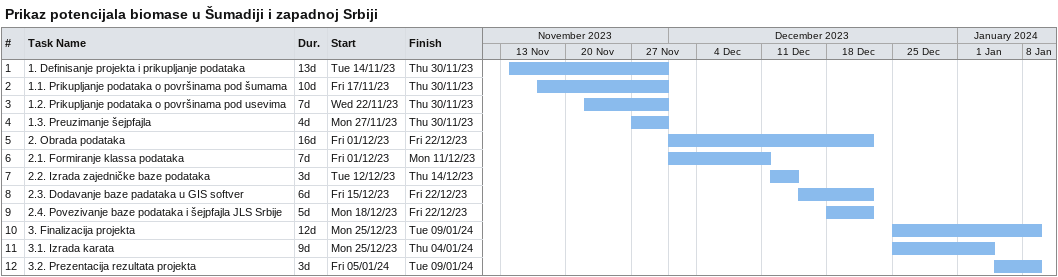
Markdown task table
Prikaz potencijala biomase u Šumadiji i zapadnoj Srbiji

| ID | Task | Duration | Start | Finish |
|---|---|---|---|---|
| 1 | 1. Definisanje projekta i prikupljanje podataka | 13d | 2023-11-14 | 2023-11-30 |
| 2 | 1.1. Prikupljanje podataka o površinama pod šumama | 10d | 2023-11-17 | 2023-11-30 |
| 3 | 1.2. Prikupljanje podataka o površinama pod usevima | 7d | 2023-11-22 | 2023-11-30 |
| 4 | 1.3. Preuzimanje šejpfajla | 4d | 2023-11-27 | 2023-11-30 |
| 5 | 2. Obrada podataka | 16d | 2023-12-01 | 2023-12-22 |
| 6 | 2.1. Formiranje klassa podataka | 7d | 2023-12-01 | 2023-12-11 |
| 7 | 2.2. Izrada zajedničke baze podataka | 3d | 2023-12-12 | 2023-12-14 |
| 8 | 2.3. Dodavanje baze padataka u GIS softver | 6d | 2023-12-15 | 2023-12-22 |
| 9 | 2.4. Povezivanje baze podataka i šejpfajla JLS Srbije | 5d | 2023-12-18 | 2023-12-22 |
| 10 | 3. Finalizacija projekta | 12d | 2023-12-25 | 2024-01-09 |
| 11 | 3.1. Izrada karata | 9d | 2023-12-25 | 2024-01-04 |
| 12 | 3.2. Prezentacija rezultata projekta | 3d | 2024-01-05 | 2024-01-09 |
